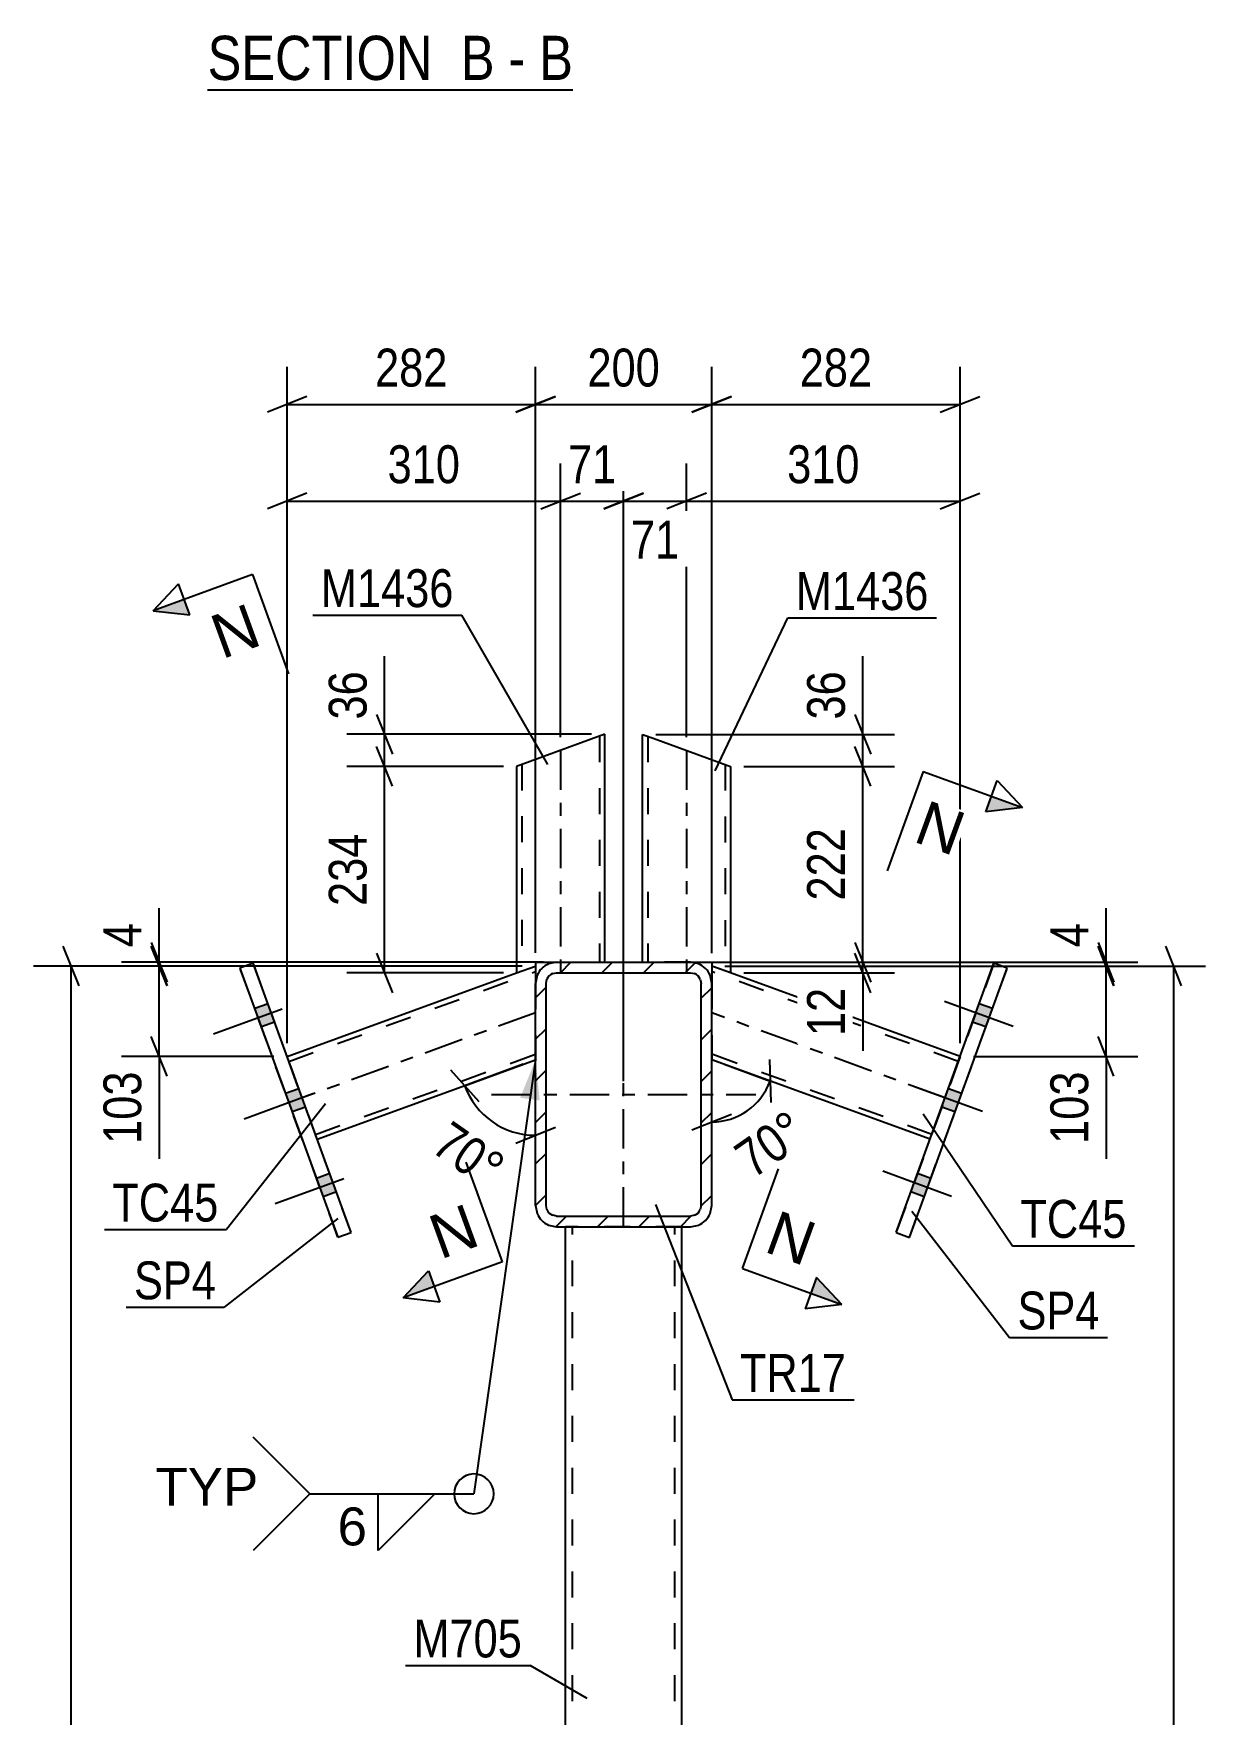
# Model space of a CAD drawing. Header units: millimetres. Extents: x -178 to 1011, y -683 to 158.
# Drawn here: x 351.1 to 439.8, y -429.5 to -302.5 of the extents above; entities that cross this region are included whole.
import ezdxf

# ---------------------------------------------------------------- set-up
doc = ezdxf.new("R2010")
doc.units = ezdxf.units.MM
doc.linetypes.add('DXK_LINE_DOT2', pattern=[3.9198, 1.9599, -1.9599])
doc.linetypes.add('DXK_LINE_DOT3', pattern=[5.9187, 2.979, -0.9799, 0.9799, -0.9799])
doc.styles.add('Arial', font='ARIAL.TTF', dxfattribs={"height": 0.2})
doc.styles.add('Arial Narrow', font='ARIALN.TTF', dxfattribs={"height": 0.2})

# ---------------------------------------------------------------- blocks, each defined once
blk = doc.blocks.new('Unknown-389678143-13 - 4359')
at = {"color": 6, "linetype": 'Continuous'}
blk.add_line((364.31, -306.71), (391.95, -306.71), dxfattribs=at)
at = {"color": 0, "linetype": 'Continuous'}
for points in [[(382.42, -305.96), (382.42, -302.46), (364.31, -302.46), (364.31, -305.96)], [(386.02, -305.96), (386.02, -302.46), (383.47, -302.46), (383.47, -305.96)], [(388.35, -305.96), (388.35, -302.46), (387.07, -302.46), (387.07, -305.96)], [(391.95, -305.96), (391.95, -302.46), (389.4, -302.46), (389.4, -305.96)]]:
    blk.add_wipeout(points, dxfattribs=at)
at = {"color": 7, "linetype": 'Continuous', "style": 'Arial Narrow'}
for s, p in [('SECTION ', (364.31, -305.96)), ('B', (383.47, -305.96)), ('B', (389.4, -305.96)), ('-', (387.07, -305.96))]:
    blk.add_text(s, height=3.34, dxfattribs=at).set_placement(p)
blk = doc.blocks.new('Part-389678143-11769 - 7264')
at = {"color": 2, "linetype": 'Continuous'}
for p, q in [((367.76, -372.75), (366.76, -373.11)), ((366.76, -373.11), (374.17, -393.47)), ((375.17, -393.11), (367.76, -372.75)), ((374.17, -393.47), (375.17, -393.11))]:
    blk.add_line(p, q, dxfattribs=at)
at = {"color": 7, "linetype": 'DXK_LINE_DOT2'}
for p, q in [((374.17, -393.47), (366.76, -373.11)), ((375.17, -393.11), (367.76, -372.75))]:
    blk.add_line(p, q, dxfattribs=at)
blk = doc.blocks.new('Part-389678143-7290 - 7264')
at = {"color": 2, "linetype": 'Continuous'}
for p, q in [((370.33, -379.8), (387.69, -373.48)), ((389.12, -372.96), (389.12, -373.02)), ((389.12, -373.02), (389.12, -373.81)), ((389.12, -373.81), (389.12, -374.27)), ((372.61, -386.06), (389.12, -380.05))]:
    blk.add_line(p, q, dxfattribs=at)
at = {"color": 7, "linetype": 'DXK_LINE_DOT2'}
for p, q in [((370.46, -380.17), (389.12, -373.38)), ((387.69, -373.48), (389.12, -372.96)), ((389.12, -373.21), (389.12, -373.81)), ((389.12, -374.27), (389.12, -380.05)), ((372.61, -386.06), (370.33, -379.8)), ((372.47, -385.69), (389.12, -379.63)), ((389.12, -380.05), (389.12, -379.99))]:
    blk.add_line(p, q, dxfattribs=at)
at = {"color": 7, "linetype": 'DXK_LINE_DOT3'}
blk.add_line((389.12, -376.5), (371.47, -382.93), dxfattribs=at)
blk = doc.blocks.new('Bolt-389678143-7365 - 7264')
at = {"linetype": 'Continuous'}
for points in [[(423.2, -377.56), (423.7, -376.18), (422.7, -375.82), (422.19, -377.2)], [(423.2, -377.56), (423.7, -376.18), (422.7, -375.82), (422.19, -377.2)], [(423.2, -377.56), (423.7, -376.18), (422.7, -375.82), (422.19, -377.2)], [(420.86, -383.98), (421.36, -382.61), (420.36, -382.24), (419.86, -383.62)], [(420.86, -383.98), (421.36, -382.61), (420.36, -382.24), (419.86, -383.62)], [(418.52, -390.41), (419.02, -389.03), (418.02, -388.66), (417.52, -390.04)], [(418.52, -390.41), (419.02, -389.03), (418.02, -388.66), (417.52, -390.04)], [(418.52, -390.41), (419.02, -389.03), (418.02, -388.66), (417.52, -390.04)]]:
    blk.add_hatch(color=1, dxfattribs=at).paths.add_polyline_path(points)
at = {"color": 1, "linetype": 'Continuous'}
for p, q in [((425.26, -377.54), (420.07, -375.64)), ((425.26, -377.54), (420.07, -375.64)), ((425.26, -377.54), (420.07, -375.64)), ((423.7, -376.18), (422.7, -375.82)), ((423.7, -376.18), (422.7, -375.82)), ((423.7, -376.18), (422.7, -375.82)), ((423.2, -377.56), (422.19, -377.2)), ((423.2, -377.56), (422.19, -377.2)), ((423.2, -377.56), (422.19, -377.2)), ((422.93, -383.96), (417.73, -382.06)), ((422.93, -383.96), (417.73, -382.06)), ((421.36, -382.61), (420.36, -382.24)), ((421.36, -382.61), (420.36, -382.24)), ((420.86, -383.98), (419.86, -383.62)), ((420.86, -383.98), (419.86, -383.62)), ((420.59, -390.38), (415.39, -388.48)), ((420.59, -390.38), (415.39, -388.48)), ((420.59, -390.38), (415.39, -388.48)), ((419.02, -389.03), (418.02, -388.66)), ((419.02, -389.03), (418.02, -388.66)), ((419.02, -389.03), (418.02, -388.66)), ((418.52, -390.41), (417.52, -390.04)), ((418.52, -390.41), (417.52, -390.04)), ((418.52, -390.41), (417.52, -390.04))]:
    blk.add_line(p, q, dxfattribs=at)
blk = doc.blocks.new('Part-389678143-7325 - 7264')
at = {"linetype": 'Continuous'}
h = blk.add_hatch(dxfattribs=at)
h.set_pattern_fill('', scale=0.7, style=0, pattern_type=0)
h.set_pattern_definition([(45, (389.1215, -391.0683), (-1.57154, 1.57154), [])])
h.paths.add_polyline_path([(389.12, -374.27), (389.12, -391.07), (389.24, -391.68), (389.59, -392.2), (390.11, -392.55), (390.72, -392.67), (400.85, -392.67), (401.47, -392.55), (401.99, -392.2), (402.33, -391.68), (402.45, -391.07), (402.45, -374.27), (402.33, -373.66), (401.99, -373.14), (401.47, -372.79), (400.85, -372.67), (390.72, -372.67), (390.11, -372.79), (389.59, -373.14), (389.24, -373.66)])
h.paths.add_polyline_path([(390.16, -373.7), (390.42, -373.53), (390.72, -373.47), (400.85, -373.47), (401.16, -373.53), (401.42, -373.7), (401.59, -373.96), (401.65, -374.27), (401.65, -391.07), (401.59, -391.37), (401.42, -391.63), (401.16, -391.81), (400.85, -391.87), (390.72, -391.87), (390.42, -391.81), (390.16, -391.63), (389.98, -391.37), (389.92, -391.07), (389.92, -374.27), (389.98, -373.96)])
at = {"color": 2, "linetype": 'Continuous'}
for p, q in [((390.72, -372.67), (390.11, -372.79)), ((390.42, -373.53), (390.72, -373.47)), ((390.72, -372.67), (400.85, -372.67)), ((390.72, -373.47), (400.85, -373.47)), ((401.47, -372.79), (400.85, -372.67)), ((400.85, -373.47), (401.16, -373.53)), ((389.24, -373.66), (389.12, -374.27)), ((389.12, -391.07), (389.12, -374.27)), ((389.92, -374.27), (389.98, -373.96)), ((389.92, -391.07), (389.92, -374.27)), ((401.59, -373.96), (401.65, -374.27)), ((401.65, -391.07), (401.65, -374.27)), ((402.45, -374.27), (402.33, -373.66)), ((402.45, -391.07), (402.45, -374.27)), ((389.12, -391.07), (389.24, -391.68)), ((389.98, -391.37), (389.92, -391.07)), ((401.65, -391.07), (401.59, -391.37)), ((402.33, -391.68), (402.45, -391.07)), ((390.11, -392.55), (390.72, -392.67)), ((390.72, -391.87), (390.42, -391.81)), ((390.72, -391.87), (400.85, -391.87)), ((390.72, -392.67), (400.85, -392.67)), ((401.16, -391.81), (400.85, -391.87)), ((400.85, -392.67), (401.47, -392.55))]:
    blk.add_line(p, q, dxfattribs=at)
at = {"color": 7, "linetype": 'DXK_LINE_DOT3'}
for p, q in [((395.79, -392.67), (395.79, -372.67)), ((385.79, -382.67), (405.79, -382.67))]:
    blk.add_line(p, q, dxfattribs=at)
at = {"color": 2, "linetype": 'Continuous'}
for centre, radius, start, end in [((390.72, -374.27), 1.6, 112.5, 157.5), ((390.72, -374.27), 0.8, 112.5, 157.5), ((400.85, -374.27), 0.8, 22.5, 67.5), ((400.85, -374.27), 1.6, 22.5, 67.5), ((390.72, -391.07), 0.8, 202.5, 247.5), ((400.85, -391.07), 0.8, 292.5, 337.5), ((390.72, -391.07), 1.6, 202.5, 247.5), ((400.85, -391.07), 1.6, 292.5, 337.5)]:
    blk.add_arc(centre, radius, start, end, dxfattribs=at)
blk = doc.blocks.new('Part-389678143-7424 - 7264')
at = {"color": 2, "linetype": 'Continuous'}
for p, q in [((416.4, -393.11), (423.81, -372.75)), ((417.41, -393.48), (424.82, -373.12)), ((424.82, -373.12), (423.81, -372.75)), ((416.4, -393.11), (417.41, -393.48))]:
    blk.add_line(p, q, dxfattribs=at)
at = {"color": 7, "linetype": 'DXK_LINE_DOT2'}
for p, q in [((423.81, -372.75), (416.4, -393.11)), ((417.41, -393.48), (424.82, -373.12))]:
    blk.add_line(p, q, dxfattribs=at)
blk = doc.blocks.new('Part-389678143-7429 - 7264')
at = {"color": 2, "linetype": 'Continuous'}
for p, q in [((402.45, -372.96), (402.45, -374.27)), ((421.25, -379.8), (403.88, -373.48)), ((418.97, -386.06), (402.45, -380.05))]:
    blk.add_line(p, q, dxfattribs=at)
at = {"color": 7, "linetype": 'DXK_LINE_DOT2'}
for p, q in [((402.45, -372.96), (402.45, -373.02)), ((403.88, -373.48), (402.45, -372.96)), ((402.45, -373.02), (402.45, -373.38)), ((421.11, -380.17), (402.45, -373.38)), ((402.45, -373.38), (402.45, -373.81)), ((402.45, -374.27), (402.45, -380.05)), ((419.11, -385.69), (402.45, -379.63)), ((421.25, -379.8), (418.97, -386.06))]:
    blk.add_line(p, q, dxfattribs=at)
at = {"color": 7, "linetype": 'DXK_LINE_DOT3'}
blk.add_line((420.11, -382.93), (402.45, -376.5), dxfattribs=at)
blk = doc.blocks.new('Bolt-389678143-7476 - 7264')
at = {"linetype": 'Continuous'}
for points in [[(369.38, -377.2), (368.88, -375.82), (367.88, -376.18), (368.38, -377.56)], [(369.38, -377.2), (368.88, -375.82), (367.88, -376.18), (368.38, -377.56)], [(369.38, -377.2), (368.88, -375.82), (367.88, -376.18), (368.38, -377.56)], [(371.72, -383.62), (371.22, -382.24), (370.21, -382.61), (370.72, -383.98)], [(371.72, -383.62), (371.22, -382.24), (370.21, -382.61), (370.72, -383.98)], [(374.06, -390.04), (373.55, -388.66), (372.55, -389.03), (373.05, -390.41)], [(374.06, -390.04), (373.55, -388.66), (372.55, -389.03), (373.05, -390.41)], [(374.06, -390.04), (373.55, -388.66), (372.55, -389.03), (373.05, -390.41)]]:
    blk.add_hatch(color=1, dxfattribs=at).paths.add_polyline_path(points)
at = {"color": 1, "linetype": 'Continuous'}
for p, q in [((368.88, -375.82), (367.88, -376.18)), ((368.88, -375.82), (367.88, -376.18)), ((368.88, -375.82), (367.88, -376.18)), ((369.95, -376.21), (364.75, -378.1)), ((369.95, -376.21), (364.75, -378.1)), ((369.95, -376.21), (364.75, -378.1)), ((369.38, -377.2), (368.38, -377.56)), ((369.38, -377.2), (368.38, -377.56)), ((369.38, -377.2), (368.38, -377.56)), ((371.22, -382.24), (370.21, -382.61)), ((371.22, -382.24), (370.21, -382.61)), ((372.28, -382.63), (367.08, -384.53)), ((372.28, -382.63), (367.08, -384.53)), ((371.72, -383.62), (370.72, -383.98)), ((371.72, -383.62), (370.72, -383.98)), ((373.55, -388.66), (372.55, -389.03)), ((373.55, -388.66), (372.55, -389.03)), ((373.55, -388.66), (372.55, -389.03)), ((374.62, -389.05), (369.42, -390.95)), ((374.62, -389.05), (369.42, -390.95)), ((374.62, -389.05), (369.42, -390.95)), ((374.06, -390.04), (373.05, -390.41)), ((374.06, -390.04), (373.05, -390.41)), ((374.06, -390.04), (373.05, -390.41))]:
    blk.add_line(p, q, dxfattribs=at)
blk = doc.blocks.new('Part-389678143-7573 - 7264')
at = {"color": 2, "linetype": 'Continuous'}
for p, q in [((391.39, -465.6), (391.39, -392.67)), ((400.19, -465.6), (400.19, -392.67))]:
    blk.add_line(p, q, dxfattribs=at)
at = {"color": 7, "linetype": 'DXK_LINE_DOT2'}
for p, q in [((400.19, -392.67), (391.39, -392.67)), ((391.92, -585.33), (391.92, -392.67)), ((399.65, -585.33), (399.65, -392.67))]:
    blk.add_line(p, q, dxfattribs=at)
blk = doc.blocks.new('Part-389678143-41377 - 7264')
at = {"color": 2, "linetype": 'Continuous'}
for p, q in [((397.22, -372.67), (397.22, -355.45)), ((397.22, -355.45), (397.28, -355.47)), ((397.28, -355.47), (397.45, -355.53)), ((397.45, -355.53), (398.02, -355.74)), ((398.02, -355.74), (403.88, -357.87)), ((403.88, -357.87), (403.88, -373.48)), ((400.85, -372.67), (402.45, -372.67)), ((402.45, -372.67), (402.45, -372.96)), ((403.82, -373.45), (402.45, -372.96)), ((403.88, -373.48), (403.82, -373.45))]:
    blk.add_line(p, q, dxfattribs=at)
at = {"color": 7, "linetype": 'DXK_LINE_DOT2'}
for p, q in [((397.45, -355.53), (397.86, -355.68)), ((397.62, -355.59), (397.62, -372.67)), ((397.62, -355.59), (397.65, -355.6)), ((397.71, -355.63), (398.02, -355.74)), ((403.48, -357.73), (403.48, -373.33)), ((400.85, -372.67), (397.22, -372.67)), ((403.45, -373.32), (403.39, -373.3))]:
    blk.add_line(p, q, dxfattribs=at)
at = {"color": 7, "linetype": 'DXK_LINE_DOT3'}
blk.add_line((400.55, -356.66), (400.55, -373.48), dxfattribs=at)
blk = doc.blocks.new('Part-389678143-41380 - 7264')
at = {"color": 2, "linetype": 'Continuous'}
for p, q in [((394.36, -355.44), (387.69, -357.87)), ((394.36, -372.67), (394.36, -355.44)), ((387.69, -357.87), (387.69, -373.48)), ((387.69, -373.48), (389.12, -372.96)), ((389.12, -372.67), (390.72, -372.67)), ((389.12, -372.67), (389.12, -372.96))]:
    blk.add_line(p, q, dxfattribs=at)
at = {"color": 7, "linetype": 'DXK_LINE_DOT2'}
for p, q in [((393.96, -355.59), (393.96, -372.67)), ((388.09, -357.72), (388.12, -357.71)), ((388.09, -357.72), (388.09, -373.33)), ((390.72, -372.67), (394.36, -372.67))]:
    blk.add_line(p, q, dxfattribs=at)
at = {"color": 7, "linetype": 'DXK_LINE_DOT3'}
blk.add_line((391.02, -356.66), (391.02, -373.48), dxfattribs=at)
blk = doc.blocks.new('StraightDimension-389678143-23778 - 7264')
at = {"color": 7, "linetype": 'Continuous'}
for p, q in [((360.64, -372.67), (360.64, -368.59)), ((360.64, -372.67), (360.64, -368.59)), ((360.04, -371.17), (361.24, -374.17)), ((361.24, -374.46), (360.04, -371.46)), ((389.72, -372.67), (357.79, -372.67)), ((388.12, -372.96), (357.79, -372.96)), ((360.64, -372.96), (360.64, -372.67))]:
    blk.add_line(p, q, dxfattribs=at)
at = {"color": 0}
blk.add_wipeout([(359.89, -369.12), (355.69, -369.12), (355.69, -372.14), (359.89, -372.14)], dxfattribs=at)
at = {"color": 3, "style": 'Arial Narrow'}
blk.add_text('4', height=2.86, rotation=90.0002, dxfattribs=at).set_placement((359.29, -371.54))
blk = doc.blocks.new('StraightDimension-389678143-23705 - 7264')
at = {"color": 7, "linetype": 'Continuous'}
for p, q in [((389.12, -371.96), (389.12, -327.64)), ((402.45, -371.99), (402.45, -327.64)), ((390.62, -329.89), (387.62, -331.09)), ((400.95, -331.09), (403.95, -329.89)), ((389.12, -330.49), (402.45, -330.49))]:
    blk.add_line(p, q, dxfattribs=at)
at = {"color": 0}
blk.add_wipeout([(399.13, -329.74), (399.13, -325.54), (392.45, -325.54), (392.45, -329.74)], dxfattribs=at)
at = {"color": 3, "style": 'Arial Narrow'}
blk.add_text('200', height=2.863, dxfattribs=at).set_placement((393.05, -329.14))
blk = doc.blocks.new('StraightDimension-389678143-49022 - 7264')
at = {"color": 7, "linetype": 'Continuous'}
for p, q in [((413.88, -355.45), (413.88, -349.54)), ((413.88, -355.45), (413.88, -349.54)), ((413.28, -353.95), (414.48, -356.95)), ((398.22, -355.45), (416.28, -355.45)), ((413.88, -357.87), (413.88, -355.45)), ((414.48, -359.37), (413.28, -356.37)), ((404.88, -357.87), (416.28, -357.87))]:
    blk.add_line(p, q, dxfattribs=at)
at = {"color": 0}
blk.add_wipeout([(413.13, -350.07), (408.93, -350.07), (408.93, -354.92), (413.13, -354.92)], dxfattribs=at)
at = {"color": 3, "style": 'Arial Narrow'}
blk.add_text('36', height=2.863, rotation=90.0002, dxfattribs=at).set_placement((412.53, -354.32))
blk = doc.blocks.new('AngleDimension-389678143-23952 - 7264')
at = {"color": 7, "linetype": 'Continuous'}
for p, q in [((382.68, -380.8), (384.83, -383.21)), ((383.75, -382.01), (389.12, -380.05)), ((388.18, -380.39), (383.75, -382.01)), ((389.12, -385.77), (389.12, -380.05)), ((390.62, -385.17), (387.62, -386.37))]:
    blk.add_line(p, q, dxfattribs=at)
blk.add_arc((389.12, -380.05), 5.71, 200, 270, dxfattribs=at)
at = {"color": 0}
blk.add_wipeout([(385.56, -390.76), (387.97, -387.32), (382.68, -383.62), (380.27, -387.06)], dxfattribs=at)
at = {"color": 3, "style": 'Arial Narrow'}
blk.add_text('70°', height=2.863, rotation=-35.002, dxfattribs=at).set_placement((381.11, -386.91))
blk = doc.blocks.new('StraightDimension-389678143-7635 - 7264')
at = {"color": 7, "linetype": 'Continuous'}
for p, q in [((431.69, -371.46), (432.89, -374.46)), ((403.45, -372.96), (434.69, -372.96)), ((432.29, -379.8), (432.29, -372.96)), ((432.89, -381.3), (431.69, -378.3)), ((422.25, -379.8), (434.69, -379.8)), ((432.29, -379.8), (432.29, -387.53)), ((432.29, -379.8), (432.29, -387.53))]:
    blk.add_line(p, q, dxfattribs=at)
at = {"color": 0}
blk.add_wipeout([(431.54, -380.32), (427.34, -380.32), (427.34, -387.01), (431.54, -387.01)], dxfattribs=at)
at = {"color": 3, "style": 'Arial Narrow'}
blk.add_text('103', height=2.863, rotation=90.0002, dxfattribs=at).set_placement((430.94, -386.41))
blk = doc.blocks.new('AngleDimension-389678143-7575 - 7264')
at = {"color": 7, "linetype": 'Continuous'}
for p, q in [((406.87, -381.66), (402.45, -380.05)), ((402.45, -384.75), (402.45, -380.05)), ((403.39, -380.39), (406.87, -381.66)), ((406.82, -380.04), (406.92, -383.27)), ((400.95, -385.35), (403.95, -384.15))]:
    blk.add_line(p, q, dxfattribs=at)
blk.add_arc((402.45, -380.05), 4.7, 270, 340, dxfattribs=at)
at = {"color": 0}
blk.add_wipeout([(410.72, -386.22), (408.31, -382.78), (403.02, -386.49), (405.43, -389.93)], dxfattribs=at)
at = {"color": 3, "style": 'Arial Narrow'}
blk.add_text('70°', height=2.863, rotation=35.002, dxfattribs=at).set_placement((405.58, -389.09))
blk = doc.blocks.new('StraightDimension-389678143-7627 - 7264')
at = {"color": 7, "linetype": 'Continuous'}
for p, q in [((432.29, -372.67), (432.29, -368.59)), ((432.29, -372.67), (432.29, -368.59)), ((431.69, -371.17), (432.89, -374.17)), ((432.89, -374.46), (431.69, -371.46)), ((401.85, -372.67), (434.69, -372.67)), ((403.45, -372.96), (434.69, -372.96)), ((432.29, -372.96), (432.29, -372.67))]:
    blk.add_line(p, q, dxfattribs=at)
at = {"color": 0}
blk.add_wipeout([(431.54, -369.12), (427.34, -369.12), (427.34, -372.14), (431.54, -372.14)], dxfattribs=at)
at = {"color": 3, "style": 'Arial Narrow'}
blk.add_text('4', height=2.86, rotation=90.0002, dxfattribs=at).set_placement((430.94, -371.54))
blk = doc.blocks.new('StraightDimension-389678143-23704 - 7264')
at = {"color": 7, "linetype": 'Continuous'}
for p, q in [((402.45, -371.99), (402.45, -327.64)), ((421.25, -378.8), (421.25, -327.64)), ((403.95, -329.89), (400.95, -331.09)), ((419.75, -331.09), (422.75, -329.89)), ((402.45, -330.49), (421.25, -330.49))]:
    blk.add_line(p, q, dxfattribs=at)
at = {"color": 0}
blk.add_wipeout([(415.19, -329.74), (415.19, -325.54), (408.51, -325.54), (408.51, -329.74)], dxfattribs=at)
at = {"color": 3, "style": 'Arial Narrow'}
blk.add_text('282', height=2.863, dxfattribs=at).set_placement((409.11, -329.14))
blk = doc.blocks.new('StraightDimension-389678143-23706 - 7264')
at = {"color": 7, "linetype": 'Continuous'}
for p, q in [((370.33, -378.8), (370.33, -327.64)), ((389.12, -371.96), (389.12, -327.64)), ((371.83, -329.89), (368.83, -331.09)), ((387.62, -331.09), (390.62, -329.89)), ((370.33, -330.49), (389.12, -330.49))]:
    blk.add_line(p, q, dxfattribs=at)
at = {"color": 0}
blk.add_wipeout([(383.07, -329.74), (383.07, -325.54), (376.38, -325.54), (376.38, -329.74)], dxfattribs=at)
at = {"color": 3, "style": 'Arial Narrow'}
blk.add_text('282', height=2.863, dxfattribs=at).set_placement((376.98, -329.14))
blk = doc.blocks.new('StraightDimension-389678143-23779 - 7264')
at = {"color": 7, "linetype": 'Continuous'}
for p, q in [((360.04, -371.46), (361.24, -374.46)), ((388.12, -372.96), (357.79, -372.96)), ((360.64, -379.8), (360.64, -372.96)), ((361.24, -381.3), (360.04, -378.3)), ((369.33, -379.8), (357.79, -379.8)), ((360.64, -379.8), (360.64, -387.53)), ((360.64, -379.8), (360.64, -387.53))]:
    blk.add_line(p, q, dxfattribs=at)
at = {"color": 0}
blk.add_wipeout([(359.89, -380.32), (355.69, -380.32), (355.69, -387.01), (359.89, -387.01)], dxfattribs=at)
at = {"color": 3, "style": 'Arial Narrow'}
blk.add_text('103', height=2.863, rotation=90.0002, dxfattribs=at).set_placement((359.29, -386.41))
blk = doc.blocks.new('StraightDimension-389678143-23919 - 7264')
at = {"color": 7, "linetype": 'Continuous'}
for p, q in [((354.59, -374.46), (353.39, -371.46)), ((388.12, -372.96), (351.14, -372.96)), ((353.99, -585.33), (353.99, -372.96))]:
    blk.add_line(p, q, dxfattribs=at)
blk = doc.blocks.new('StraightDimension-389678143-25022 - 7264')
at = {"color": 7, "linetype": 'Continuous'}
for p, q in [((438.01, -374.46), (436.81, -371.46)), ((403.45, -372.96), (439.81, -372.96)), ((437.41, -585.33), (437.41, -372.96))]:
    blk.add_line(p, q, dxfattribs=at)
blk = doc.blocks.new('StraightDimension-389678143-48876 - 7264')
at = {"color": 7, "linetype": 'Continuous'}
for p, q in [((400.55, -355.66), (400.55, -334.95)), ((421.25, -378.8), (421.25, -334.95)), ((402.05, -337.2), (399.05, -338.4)), ((400.55, -337.8), (421.25, -337.8)), ((419.75, -338.4), (422.75, -337.2))]:
    blk.add_line(p, q, dxfattribs=at)
at = {"color": 0}
blk.add_wipeout([(414.24, -337.05), (414.24, -332.85), (407.56, -332.85), (407.56, -337.05)], dxfattribs=at)
at = {"color": 3, "style": 'Arial Narrow'}
blk.add_text('310', height=2.863, dxfattribs=at).set_placement((408.16, -336.45))
blk = doc.blocks.new('StraightDimension-389678143-48877 - 7264')
at = {"color": 7, "linetype": 'Continuous'}
for p, q in [((395.79, -381.67), (395.79, -335.4)), ((400.55, -355.66), (400.55, -335.4)), ((394.29, -338.4), (397.29, -337.2)), ((395.79, -337.8), (400.55, -337.8)), ((402.05, -337.2), (399.05, -338.4))]:
    blk.add_line(p, q, dxfattribs=at)
at = {"color": 0}
blk.add_wipeout([(400.6, -342.75), (400.6, -338.55), (395.74, -338.55), (395.74, -342.75)], dxfattribs=at)
at = {"color": 3, "style": 'Arial Narrow'}
blk.add_text('71', height=2.863, dxfattribs=at).set_placement((396.34, -342.15))
blk = doc.blocks.new('StraightDimension-389678143-48878 - 7264')
at = {"color": 7, "linetype": 'Continuous'}
for p, q in [((391.02, -355.66), (391.02, -334.95)), ((395.79, -381.67), (395.79, -334.95)), ((389.52, -338.4), (392.52, -337.2)), ((391.02, -337.8), (395.79, -337.8)), ((397.29, -337.2), (394.29, -338.4))]:
    blk.add_line(p, q, dxfattribs=at)
at = {"color": 0}
blk.add_wipeout([(395.83, -337.05), (395.83, -332.85), (390.98, -332.85), (390.98, -337.05)], dxfattribs=at)
at = {"color": 3, "style": 'Arial Narrow'}
blk.add_text('71', height=2.863, dxfattribs=at).set_placement((391.58, -336.45))
blk = doc.blocks.new('StraightDimension-389678143-48879 - 7264')
at = {"color": 7, "linetype": 'Continuous'}
for p, q in [((370.33, -378.8), (370.33, -334.95)), ((391.02, -355.66), (391.02, -334.95)), ((371.83, -337.2), (368.83, -338.4)), ((370.33, -337.8), (391.02, -337.8)), ((389.52, -338.4), (392.52, -337.2))]:
    blk.add_line(p, q, dxfattribs=at)
at = {"color": 0}
blk.add_wipeout([(384.02, -337.05), (384.02, -332.85), (377.33, -332.85), (377.33, -337.05)], dxfattribs=at)
at = {"color": 3, "style": 'Arial Narrow'}
blk.add_text('310', height=2.863, dxfattribs=at).set_placement((377.93, -336.45))
blk = doc.blocks.new('StraightDimension-389678143-48978 - 7264')
at = {"color": 7, "linetype": 'Continuous'}
for p, q in [((377.69, -355.44), (377.69, -349.54)), ((377.69, -355.44), (377.69, -349.54)), ((377.09, -353.94), (378.29, -356.94)), ((393.36, -355.44), (374.84, -355.44)), ((377.69, -357.87), (377.69, -355.44)), ((378.29, -359.37), (377.09, -356.37)), ((386.69, -357.87), (374.84, -357.87))]:
    blk.add_line(p, q, dxfattribs=at)
at = {"color": 0}
blk.add_wipeout([(376.94, -350.06), (372.74, -350.06), (372.74, -354.92), (376.94, -354.92)], dxfattribs=at)
at = {"color": 3, "style": 'Arial Narrow'}
blk.add_text('36', height=2.863, rotation=90.0002, dxfattribs=at).set_placement((376.34, -354.32))
blk = doc.blocks.new('StraightDimension-389678143-48979 - 7264')
at = {"color": 7, "linetype": 'Continuous'}
for p, q in [((378.29, -359.37), (377.09, -356.37)), ((386.69, -357.87), (374.84, -357.87)), ((377.69, -373.48), (377.69, -357.87)), ((377.09, -371.98), (378.29, -374.98)), ((386.69, -373.48), (374.84, -373.48))]:
    blk.add_line(p, q, dxfattribs=at)
at = {"color": 0}
blk.add_wipeout([(376.94, -362.33), (372.74, -362.33), (372.74, -369.02), (376.94, -369.02)], dxfattribs=at)
at = {"color": 3, "style": 'Arial Narrow'}
blk.add_text('234', height=2.863, rotation=90.0002, dxfattribs=at).set_placement((376.34, -368.42))
blk = doc.blocks.new('StraightDimension-389678143-49023 - 7264')
at = {"color": 7, "linetype": 'Continuous'}
for p, q in [((414.48, -359.37), (413.28, -356.37)), ((404.88, -357.87), (416.28, -357.87)), ((413.88, -372.67), (413.88, -357.87)), ((413.28, -371.17), (414.48, -374.17)), ((401.85, -372.67), (416.28, -372.67))]:
    blk.add_line(p, q, dxfattribs=at)
at = {"color": 0}
blk.add_wipeout([(413.13, -361.93), (408.93, -361.93), (408.93, -368.61), (413.13, -368.61)], dxfattribs=at)
at = {"color": 3, "style": 'Arial Narrow'}
blk.add_text('222', height=2.863, rotation=90.0002, dxfattribs=at).set_placement((412.53, -368.01))
blk = doc.blocks.new('StraightDimension-389678143-49024 - 7264')
at = {"color": 7, "linetype": 'Continuous'}
for p, q in [((413.28, -371.17), (414.48, -374.17)), ((414.48, -374.98), (413.28, -371.98)), ((401.85, -372.67), (416.28, -372.67)), ((404.88, -373.48), (416.28, -373.48)), ((413.88, -373.48), (413.88, -372.67)), ((413.88, -373.48), (413.88, -379.38)), ((413.88, -373.48), (413.88, -379.38))]:
    blk.add_line(p, q, dxfattribs=at)
at = {"color": 0}
blk.add_wipeout([(413.13, -374), (408.93, -374), (408.93, -378.86), (413.13, -378.86)], dxfattribs=at)
at = {"color": 3, "style": 'Arial Narrow'}
blk.add_text('12', height=2.863, rotation=90.0002, dxfattribs=at).set_placement((412.53, -378.26))
blk = doc.blocks.new('Mark-389678143-7286 - 7264')
at = {"color": 0}
blk.add_wipeout([(365.14, -392.28), (365.14, -389.28), (357.1, -389.28), (357.1, -392.28)], dxfattribs=at)
blk.add_wipeout([(365.14, -392.28), (365.14, -389.28), (357.1, -389.28), (357.1, -392.28)], dxfattribs=at)
at = {"color": 30, "linetype": 'Continuous'}
for p in [(373.24, -383.37), (356.5, -392.88)]:
    blk.add_line(p, (365.74, -392.88), dxfattribs=at)
at = {"color": 3, "style": 'Arial Narrow'}
blk.add_text('TC45', height=2.863, dxfattribs=at).set_placement((357.1, -392.28))
blk = doc.blocks.new('Mark-389678143-37289 - 7264')
at = {"color": 0}
blk.add_wipeout([(388.11, -425.24), (388.11, -422.24), (379.88, -422.24), (379.88, -425.24)], dxfattribs=at)
blk.add_wipeout([(388.11, -425.24), (388.11, -422.24), (379.88, -422.24), (379.88, -425.24)], dxfattribs=at)
at = {"color": 30, "linetype": 'Continuous'}
for p in [(379.28, -425.84), (393.04, -428.34)]:
    blk.add_line(p, (388.71, -425.84), dxfattribs=at)
at = {"color": 3, "style": 'Arial Narrow'}
blk.add_text('M705', height=2.863, dxfattribs=at).set_placement((379.88, -425.24))
blk = doc.blocks.new('Mark-389678143-7425 - 7264')
at = {"color": 0}
blk.add_wipeout([(433.85, -393.51), (433.85, -390.51), (425.81, -390.51), (425.81, -393.51)], dxfattribs=at)
blk.add_wipeout([(433.85, -393.51), (433.85, -390.51), (425.81, -390.51), (425.81, -393.51)], dxfattribs=at)
at = {"color": 30, "linetype": 'Continuous'}
for p, q in [((418.45, -384.13), (425.21, -394.11)), ((425.21, -394.11), (434.45, -394.11))]:
    blk.add_line(p, q, dxfattribs=at)
at = {"color": 3, "style": 'Arial Narrow'}
blk.add_text('TC45', height=2.863, dxfattribs=at).set_placement((425.81, -393.51))
blk = doc.blocks.new('Mark-389678143-7321 - 7264')
at = {"color": 0}
blk.add_wipeout([(412.63, -405.16), (412.63, -402.16), (404.59, -402.16), (404.59, -405.16)], dxfattribs=at)
blk.add_wipeout([(412.63, -405.16), (412.63, -402.16), (404.59, -402.16), (404.59, -405.16)], dxfattribs=at)
at = {"color": 30, "linetype": 'Continuous'}
for p, q in [((398.19, -390.98), (403.99, -405.76)), ((403.99, -405.76), (413.23, -405.76))]:
    blk.add_line(p, q, dxfattribs=at)
at = {"color": 3, "style": 'Arial Narrow'}
blk.add_text('TR17', height=2.863, dxfattribs=at).set_placement((404.59, -405.16))
blk = doc.blocks.new('Mark-389678143-25010 - 7264')
at = {"color": 0}
blk.add_wipeout([(364.96, -398.16), (364.96, -395.16), (358.74, -395.16), (358.74, -398.16)], dxfattribs=at)
blk.add_wipeout([(364.96, -398.16), (364.96, -395.16), (358.74, -395.16), (358.74, -398.16)], dxfattribs=at)
at = {"color": 30, "linetype": 'Continuous'}
for p in [(374.17, -392.05), (358.14, -398.76)]:
    blk.add_line(p, (365.56, -398.76), dxfattribs=at)
at = {"color": 3, "style": 'Arial Narrow'}
blk.add_text('SP4', height=2.863, dxfattribs=at).set_placement((358.74, -398.16))
blk = doc.blocks.new('Mark-389678143-7420 - 7264')
at = {"color": 0}
blk.add_wipeout([(431.8, -400.44), (431.8, -397.44), (425.59, -397.44), (425.59, -400.44)], dxfattribs=at)
blk.add_wipeout([(431.8, -400.44), (431.8, -397.44), (425.59, -397.44), (425.59, -400.44)], dxfattribs=at)
at = {"color": 30, "linetype": 'Continuous'}
for p, q in [((417.59, -391.5), (424.99, -401.04)), ((424.99, -401.04), (432.4, -401.04))]:
    blk.add_line(p, q, dxfattribs=at)
at = {"color": 3, "style": 'Arial Narrow'}
blk.add_text('SP4', height=2.863, dxfattribs=at).set_placement((425.59, -400.44))
blk = doc.blocks.new('SectionMark-389678143-51051 - 7264')
at = {"linetype": 'Continuous'}
for points in [[(362.54, -345.23), (362.96, -346.41), (360.19, -346.09)], [(381.02, -396.02), (381.45, -397.2), (379.1, -398.05)]]:
    blk.add_hatch(color=6, dxfattribs=at).paths.add_polyline_path(points)
at = {"color": 6, "linetype": 'Continuous'}
for p, q in [((360.19, -346.09), (362.11, -344.06)), ((362.96, -346.41), (362.11, -344.06)), ((360.19, -346.09), (362.96, -346.41)), ((379.1, -398.05), (381.02, -396.02)), ((381.02, -396.02), (381.88, -398.37)), ((381.88, -398.37), (379.1, -398.05))]:
    blk.add_line(p, q, dxfattribs=at)
at = {"color": 0, "linetype": 'Continuous'}
for points in [[(368.56, -348.63), (367.36, -345.34), (364.2, -346.49), (365.39, -349.78)], [(385.08, -394.02), (383.88, -390.73), (380.72, -391.88), (381.91, -395.17)]]:
    blk.add_wipeout(points, dxfattribs=at)
at = {"color": 6, "linetype": 'Continuous'}
for p, q in [((367.7, -343.35), (360.19, -346.09)), ((367.7, -343.35), (370.44, -350.87)), ((386.62, -395.32), (383.88, -387.8)), ((386.62, -395.32), (379.1, -398.05))]:
    blk.add_line(p, q, dxfattribs=at)
at = {"color": 3, "linetype": 'Continuous', "style": 'Arial'}
for p in [(365.39, -349.78), (381.91, -395.17)]:
    blk.add_text('N', height=3.34, rotation=20.002, dxfattribs=at).set_placement(p)
blk = doc.blocks.new('Mark-389678143-48962 - 7264')
at = {"color": 0}
blk.add_wipeout([(418.87, -346.04), (418.87, -343.04), (408.82, -343.04), (408.82, -346.04)], dxfattribs=at)
blk.add_wipeout([(418.87, -346.04), (418.87, -343.04), (408.82, -343.04), (408.82, -346.04)], dxfattribs=at)
at = {"color": 30, "linetype": 'Continuous'}
for p, q in [((402.72, -358.2), (408.22, -346.64)), ((408.22, -346.64), (419.47, -346.64))]:
    blk.add_line(p, q, dxfattribs=at)
at = {"color": 3, "style": 'Arial Narrow'}
blk.add_text('M1436', height=2.863, dxfattribs=at).set_placement((408.82, -346.04))
blk = doc.blocks.new('Mark-389678143-48965 - 7264')
at = {"color": 0}
blk.add_wipeout([(382.94, -345.82), (382.94, -342.82), (372.88, -342.82), (372.88, -345.82)], dxfattribs=at)
blk.add_wipeout([(382.94, -345.82), (382.94, -342.82), (372.88, -342.82), (372.88, -345.82)], dxfattribs=at)
at = {"color": 30, "linetype": 'Continuous'}
for p in [(372.28, -346.42), (390.05, -357.73)]:
    blk.add_line(p, (383.54, -346.42), dxfattribs=at)
at = {"color": 3, "style": 'Arial Narrow'}
blk.add_text('M1436', height=2.863, dxfattribs=at).set_placement((372.88, -345.82))
blk = doc.blocks.new('WeldMark-389678143-49077 - 7264')
at = {"linetype": 'Continuous'}
blk.add_hatch(color=30, dxfattribs=at).paths.add_polyline_path([(387.96, -382.92), (389.12, -380.05), (389.44, -383.13)])
at = {"color": 30, "linetype": 'Continuous'}
for p in [(389.12, -380.05), (372.04, -412.87)]:
    blk.add_line(p, (384.46, -412.87), dxfattribs=at)
at = {"color": 3, "linetype": 'Continuous'}
for p, q in [((372.04, -412.87), (367.75, -408.59)), ((372.04, -412.87), (367.75, -417.16)), ((377.22, -412.87), (381.5, -412.87)), ((381.5, -412.87), (377.22, -417.16)), ((377.22, -417.16), (377.22, -412.87))]:
    blk.add_line(p, q, dxfattribs=at)
for start, end in [(90, 270), (270, 90)]:
    blk.add_arc((384.46, -412.87), 1.5, start, end, dxfattribs=at)
at = {"color": 0}
blk.add_wipeout([(376.56, -416.97), (376.56, -413.57), (373.94, -413.57), (373.94, -416.97)], dxfattribs=at)
at = {"color": 3, "style": 'Arial'}
blk.add_text('6', height=2.87, dxfattribs=at).set_placement((374.14, -416.77))
at = {"color": 0, "linetype": 'Continuous'}
blk.add_wipeout([(368.14, -413.77), (368.14, -410.77), (360.36, -410.77), (360.36, -413.77)], dxfattribs=at)
blk.add_wipeout([(368.14, -413.77), (368.14, -410.77), (360.36, -410.77), (360.36, -413.77)], dxfattribs=at)
at = {"color": 3, "linetype": 'Continuous', "style": 'Arial'}
blk.add_text('TYP', height=2.865, dxfattribs=at).set_placement((360.36, -413.77))
blk = doc.blocks.new('SectionMark-389678143-51140 - 7264')
at = {"linetype": 'Continuous'}
for points in [[(423.19, -361.29), (423.62, -360.12), (425.97, -360.97)], [(409.94, -397.7), (410.37, -396.52), (412.29, -398.55)]]:
    blk.add_hatch(color=6, dxfattribs=at).paths.add_polyline_path(points)
at = {"color": 6, "linetype": 'Continuous'}
for p, q in [((423.19, -361.29), (424.05, -358.94)), ((424.05, -358.94), (425.97, -360.97)), ((425.97, -360.97), (423.19, -361.29)), ((410.37, -396.52), (409.52, -398.87)), ((412.29, -398.55), (410.37, -396.52)), ((412.29, -398.55), (409.52, -398.87))]:
    blk.add_line(p, q, dxfattribs=at)
at = {"color": 0, "linetype": 'Continuous'}
for points in [[(420.77, -364.67), (421.96, -361.38), (418.8, -360.22), (417.6, -363.51)], [(409.48, -395.67), (410.68, -392.38), (407.51, -391.23), (406.31, -394.52)]]:
    blk.add_wipeout(points, dxfattribs=at)
at = {"color": 6, "linetype": 'Continuous'}
for p, q in [((418.45, -358.24), (415.72, -365.75)), ((418.45, -358.24), (425.97, -360.97)), ((404.78, -395.82), (407.51, -388.3)), ((404.78, -395.82), (412.29, -398.55))]:
    blk.add_line(p, q, dxfattribs=at)
at = {"color": 3, "linetype": 'Continuous', "style": 'Arial'}
for p in [(417.6, -363.51), (406.31, -394.52)]:
    blk.add_text('N', height=3.34, rotation=-20.002, dxfattribs=at).set_placement(p)

msp = doc.modelspace()

# ---------------------------------------------------------------- block references
for name in ['Unknown-389678143-13 - 4359', 'Part-389678143-41380 - 7264', 'Part-389678143-41377 - 7264', 'Part-389678143-11769 - 7264', 'Part-389678143-7290 - 7264', 'Part-389678143-7325 - 7264', 'Part-389678143-7429 - 7264', 'Part-389678143-7424 - 7264', 'Bolt-389678143-7476 - 7264', 'Bolt-389678143-7365 - 7264', 'Part-389678143-7573 - 7264']:
    msp.add_blockref(name, (0, 0))

# ---------------------------------------------------------------- next in the draw order: block references
for name in ['StraightDimension-389678143-23778 - 7264', 'AngleDimension-389678143-23952 - 7264']:
    msp.add_blockref(name, (0, 0))

# ---------------------------------------------------------------- next in the draw order: block references
msp.add_blockref('StraightDimension-389678143-23705 - 7264', (0, 0))

# ---------------------------------------------------------------- next in the draw order: block references
for name in ['StraightDimension-389678143-23706 - 7264', 'StraightDimension-389678143-49022 - 7264', 'StraightDimension-389678143-7635 - 7264']:
    msp.add_blockref(name, (0, 0))

# ---------------------------------------------------------------- next in the draw order: block references
for name in ['StraightDimension-389678143-7627 - 7264', 'StraightDimension-389678143-23779 - 7264', 'AngleDimension-389678143-7575 - 7264']:
    msp.add_blockref(name, (0, 0))

# ---------------------------------------------------------------- next in the draw order: block references
for name in ['StraightDimension-389678143-23704 - 7264', 'StraightDimension-389678143-23919 - 7264']:
    msp.add_blockref(name, (0, 0))

# ---------------------------------------------------------------- next in the draw order: block references
for name in ['StraightDimension-389678143-25022 - 7264', 'Mark-389678143-7286 - 7264', 'Mark-389678143-37289 - 7264']:
    msp.add_blockref(name, (0, 0))

# ---------------------------------------------------------------- next in the draw order: block references
for name in ['StraightDimension-389678143-48876 - 7264', 'Mark-389678143-7425 - 7264', 'Mark-389678143-7321 - 7264', 'Mark-389678143-25010 - 7264']:
    msp.add_blockref(name, (0, 0))

# ---------------------------------------------------------------- next in the draw order: block references
for name in ['StraightDimension-389678143-48877 - 7264', 'Mark-389678143-7420 - 7264']:
    msp.add_blockref(name, (0, 0))

# ---------------------------------------------------------------- next in the draw order: block references
for name in ['StraightDimension-389678143-48878 - 7264', 'StraightDimension-389678143-49023 - 7264']:
    msp.add_blockref(name, (0, 0))

# ---------------------------------------------------------------- next in the draw order: block references
for name in ['StraightDimension-389678143-48879 - 7264', 'Mark-389678143-48962 - 7264', 'StraightDimension-389678143-49024 - 7264']:
    msp.add_blockref(name, (0, 0))

# ---------------------------------------------------------------- next in the draw order: block references
for name in ['StraightDimension-389678143-48978 - 7264', 'SectionMark-389678143-51140 - 7264']:
    msp.add_blockref(name, (0, 0))

# ---------------------------------------------------------------- next in the draw order: block references
msp.add_blockref('StraightDimension-389678143-48979 - 7264', (0, 0))

# ---------------------------------------------------------------- next in the draw order: block references
msp.add_blockref('SectionMark-389678143-51051 - 7264', (0, 0))

# ---------------------------------------------------------------- next in the draw order: block references
for name in ['Mark-389678143-48965 - 7264', 'WeldMark-389678143-49077 - 7264']:
    msp.add_blockref(name, (0, 0))

doc.saveas('drawing.dxf')
